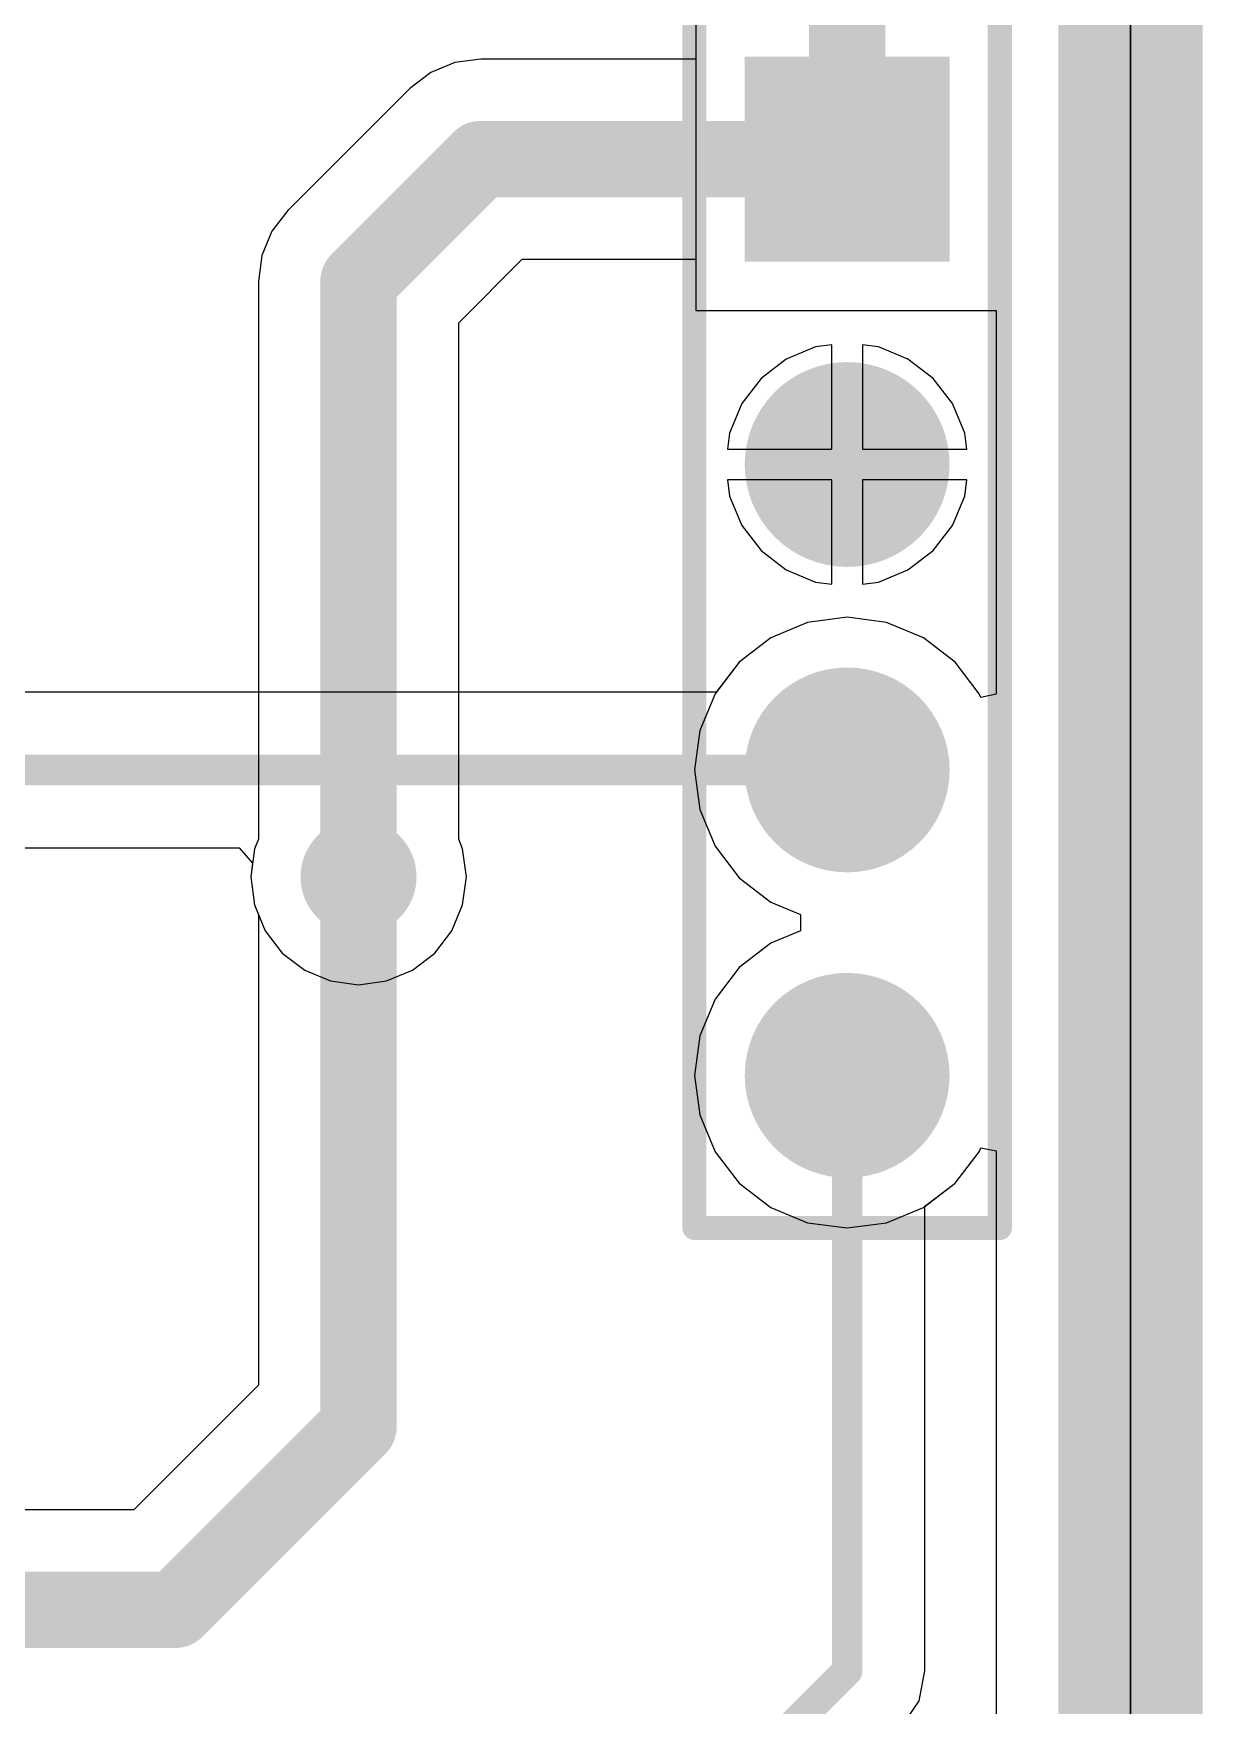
# Model space of a CAD drawing. Header units: millimetres. Extents: x 25 to 374, y 23 to 150.
# Drawn here: x 364.03 to 373.76, y 65.95 to 79.86 of the extents above; entities that cross this region are included whole.
import ezdxf

# ---------------------------------------------------------------- set-up
doc = ezdxf.new("R2010")
doc.units = ezdxf.units.MM
for name, color, linetype in [('BottomLayer', 5, 'Continuous'), ('BottomOverlay', 54, 'Continuous'), ('BottomSolder', 6, 'Continuous'), ('KeepOutLayer', 6, 'Continuous'), ('Mechanical1', 6, 'Continuous'), ('MultiLayer', 9, 'Continuous'), ('PadHoleLayer', 156, 'Continuous'), ('TopLayer', 1, 'Continuous'), ('TopSolder', 216, 'Continuous'), ('ViaHoleLayer', 16, 'Continuous')]:
    doc.layers.add(name, color=color, linetype=linetype)

# ---------------------------------------------------------------- blocks, each defined once
blk = doc.blocks.new('HDR1X4_B_13')
at = {"layer": 'BottomLayer', "const_width": 0.75}
for points in [[(2.165, 0, 1), (2.915, 0, 1)], [(4.705, 0, 1), (5.455, 0, 1)], [(7.245, 0, 1), (7.995, 0, 1)]]:
    blk.add_lwpolyline(points, format="xyb", close=True, dxfattribs=at)
at = {"layer": 'BottomLayer'}
blk.add_solid([(-0.75, -0.75), (0.75, -0.75), (-0.75, 0.75), (0.75, 0.75)], dxfattribs=at)
at = {"layer": 'BottomOverlay', "const_width": 0.2}
for points in [[(8.89, 1.27), (-1.27, 1.27)], [(-1.27, -1.27), (-1.27, 1.27)], [(8.89, -1.27), (8.89, 1.27)], [(8.89, -1.27), (-1.27, -1.27)]]:
    blk.add_lwpolyline(points, dxfattribs=at)
at = {"layer": 'BottomOverlay', "const_width": 0.1}
for points in [[(-1.32, 1.27, 1), (-1.22, 1.27, 1)], [(-1.32, 1.27, 1), (-1.22, 1.27, 1)], [(8.84, 1.27, 1), (8.94, 1.27, 1)], [(8.84, 1.27, 1), (8.94, 1.27, 1)], [(-1.32, -1.27, 1), (-1.22, -1.27, 1)], [(-1.32, -1.27, 1), (-1.22, -1.27, 1)], [(8.84, -1.27, 1), (8.94, -1.27, 1)], [(8.84, -1.27, 1), (8.94, -1.27, 1)]]:
    blk.add_lwpolyline(points, format="xyb", close=True, dxfattribs=at)
at = {"layer": 'BottomSolder', "const_width": 0.852}
for points in [[(2.114, 0, 1), (2.966, 0, 1)], [(4.654, 0, 1), (5.506, 0, 1)], [(7.194, 0, 1), (8.046, 0, 1)]]:
    blk.add_lwpolyline(points, format="xyb", close=True, dxfattribs=at)
at = {"layer": 'BottomSolder'}
blk.add_solid([(-0.852, -0.852), (0.852, -0.852), (-0.852, 0.852), (0.852, 0.852)], dxfattribs=at)
at = {"layer": 'MultiLayer', "const_width": 0.75}
for points in [[(2.165, 0, 1), (2.915, 0, 1)], [(4.705, 0, 1), (5.455, 0, 1)], [(7.245, 0, 1), (7.995, 0, 1)]]:
    blk.add_lwpolyline(points, format="xyb", close=True, dxfattribs=at)
at = {"layer": 'MultiLayer'}
blk.add_solid([(-0.75, -0.75), (0.75, -0.75), (-0.75, 0.75), (0.75, 0.75)], dxfattribs=at)
at = {"layer": 'PadHoleLayer', "const_width": 0.45}
for points in [[(-0.225, 0, 1), (0.225, 0, 1)], [(2.315, 0, 1), (2.765, 0, 1)], [(4.855, 0, 1), (5.305, 0, 1)], [(7.395, 0, 1), (7.845, 0, 1)]]:
    blk.add_lwpolyline(points, format="xyb", close=True, dxfattribs=at)
at = {"layer": 'TopLayer', "const_width": 0.75}
for points in [[(2.165, 0, 1), (2.915, 0, 1)], [(4.705, 0, 1), (5.455, 0, 1)], [(7.245, 0, 1), (7.995, 0, 1)]]:
    blk.add_lwpolyline(points, format="xyb", close=True, dxfattribs=at)
at = {"layer": 'TopLayer'}
blk.add_solid([(-0.75, -0.75), (0.75, -0.75), (-0.75, 0.75), (0.75, 0.75)], dxfattribs=at)
at = {"layer": 'TopSolder', "const_width": 0.852}
for points in [[(2.114, 0, 1), (2.966, 0, 1)], [(4.654, 0, 1), (5.506, 0, 1)], [(7.194, 0, 1), (8.046, 0, 1)]]:
    blk.add_lwpolyline(points, format="xyb", close=True, dxfattribs=at)
at = {"layer": 'TopSolder'}
blk.add_solid([(-0.852, -0.852), (0.852, -0.852), (-0.852, 0.852), (0.852, 0.852)], dxfattribs=at)

msp = doc.modelspace()

# ---------------------------------------------------------------- linework, layer by layer
at = {"layer": 'BottomLayer'}
for p, q in [((369.544, 80.072), (369.544, 77.556)), ((369.544, 77.556), (372.04, 77.556)), ((372.04, 77.556), (372.04, 74.363)), ((370.54, 77.252), (370.296, 77.151)), ((370.675, 77.27), (370.54, 77.252)), ((370.675, 76.401), (370.675, 77.27)), ((371.064, 77.252), (370.929, 77.27)), ((370.929, 77.27), (370.929, 76.401)), ((371.308, 77.151), (371.064, 77.252)), ((370.296, 77.151), (370.086, 76.99)), ((371.518, 76.99), (371.308, 77.151)), ((370.086, 76.99), (369.925, 76.78)), ((371.679, 76.78), (371.518, 76.99)), ((369.925, 76.78), (369.824, 76.536)), ((371.78, 76.536), (371.679, 76.78)), ((369.824, 76.536), (369.806, 76.401)), ((371.798, 76.401), (371.78, 76.536)), ((369.806, 76.401), (370.675, 76.401)), ((370.929, 76.401), (371.798, 76.401)), ((370.675, 76.147), (369.806, 76.147)), ((369.806, 76.147), (369.824, 76.012)), ((370.675, 75.278), (370.675, 76.147)), ((371.798, 76.147), (370.929, 76.147)), ((370.929, 76.147), (370.929, 75.278)), ((371.78, 76.012), (371.798, 76.147)), ((369.824, 76.012), (369.925, 75.767)), ((371.679, 75.767), (371.78, 76.012)), ((369.925, 75.767), (370.086, 75.558)), ((371.518, 75.558), (371.679, 75.767)), ((370.086, 75.558), (370.296, 75.397)), ((371.308, 75.397), (371.518, 75.558)), ((370.296, 75.397), (370.54, 75.296)), ((371.064, 75.296), (371.308, 75.397)), ((370.54, 75.296), (370.675, 75.278)), ((370.929, 75.278), (371.064, 75.296)), ((370.473, 74.959), (370.167, 74.833)), ((370.802, 75.003), (370.473, 74.959)), ((371.13, 74.959), (370.802, 75.003)), ((371.436, 74.833), (371.13, 74.959)), ((370.167, 74.833), (369.905, 74.631)), ((371.699, 74.631), (371.436, 74.833)), ((369.905, 74.631), (369.713, 74.381)), ((371.901, 74.368), (371.699, 74.631)), ((369.713, 74.381), (362.799, 74.381)), ((371.913, 74.337), (371.901, 74.368)), ((372.04, 74.363), (371.913, 74.337)), ((362.799, 73.086), (365.745, 73.086)), ((365.745, 73.086), (365.856, 72.959)), ((365.856, 72.959), (365.841, 72.845)), ((365.841, 72.845), (365.872, 72.613)), ((365.872, 72.613), (365.905, 72.532)), ((365.905, 72.532), (365.905, 68.618)), ((371.699, 70.296), (371.901, 70.559)), ((371.901, 70.559), (371.913, 70.59)), ((371.913, 70.59), (372.04, 70.565)), ((372.04, 70.565), (372.04, 24.686)), ((371.449, 70.105), (371.699, 70.296)), ((371.449, 66.241), (371.449, 70.105)), ((365.905, 68.618), (364.869, 67.581)), ((364.869, 67.581), (336.603, 67.581)), ((371.4, 65.993), (371.449, 66.241)), ((371.26, 65.783), (371.4, 65.993))]:
    msp.add_line(p, q, dxfattribs=at)
for points, const_width in [([(334.94, 73.734), (370.802, 73.734)], 0.254), ([(366.738, 68.273), (366.738, 72.845)], 0.635), ([(370.802, 66.241), (370.802, 71.194)], 0.254), ([(365.214, 66.749), (366.738, 68.273)], 0.635), ([(336.258, 66.749), (365.214, 66.749)], 0.635), ([(369.151, 64.59), (370.802, 66.241)], 0.254)]:
    msp.add_lwpolyline(points, dxfattribs=dict(at, const_width=const_width))
for points, const_width in [([(370.738, 73.734, 1), (370.865, 73.734, 1)], 0.127), ([(366.547, 72.845, 1), (366.928, 72.845, 1)], 0.381), ([(366.579, 72.845, 1), (366.897, 72.845, 1)], 0.318), ([(370.738, 71.194, 1), (370.865, 71.194, 1)], 0.127), ([(366.579, 68.273, 1), (366.897, 68.273, 1)], 0.318), ([(366.579, 68.273, 1), (366.897, 68.273, 1)], 0.318), ([(365.055, 66.749, 1), (365.373, 66.749, 1)], 0.318), ([(365.055, 66.749, 1), (365.373, 66.749, 1)], 0.318), ([(370.738, 66.241, 1), (370.865, 66.241, 1)], 0.127), ([(370.738, 66.241, 1), (370.865, 66.241, 1)], 0.127)]:
    msp.add_lwpolyline(points, format="xyb", close=True, dxfattribs=dict(at, const_width=const_width))
at = {"layer": 'BottomSolder', "const_width": 0.483}
msp.add_lwpolyline([(366.497, 72.845, 1), (366.979, 72.845, 1)], format="xyb", close=True, dxfattribs=at)
at = {"layer": 'KeepOutLayer', "const_width": 1.2}
msp.add_lwpolyline([(373.158, 23.569), (373.158, 149.299)], dxfattribs=at)
at = {"layer": 'Mechanical1', "const_width": 0.0127}
msp.add_lwpolyline([(373.158, 23.569), (373.158, 149.305)], dxfattribs=at)
at = {"layer": 'MultiLayer', "const_width": 0.381}
msp.add_lwpolyline([(366.547, 72.845, 1), (366.928, 72.845, 1)], format="xyb", close=True, dxfattribs=at)
at = {"layer": 'TopLayer'}
for p, q in [((369.544, 80.072), (369.544, 79.646)), ((367.538, 79.618), (367.338, 79.535)), ((367.754, 79.646), (367.538, 79.618)), ((369.544, 79.646), (367.754, 79.646)), ((367.338, 79.535), (367.165, 79.402)), ((367.165, 79.402), (366.149, 78.386)), ((366.149, 78.386), (366.017, 78.214)), ((366.017, 78.214), (365.934, 78.013)), ((365.919, 77.905), (365.905, 77.798)), ((365.934, 78.013), (365.919, 77.905)), ((367.571, 77.453), (368.099, 77.981)), ((368.099, 77.981), (369.544, 77.981)), ((369.544, 77.981), (369.544, 77.556)), ((365.905, 77.798), (365.905, 73.158)), ((369.544, 77.556), (372.04, 77.556)), ((372.04, 77.556), (372.04, 74.363)), ((367.571, 73.158), (367.571, 77.453)), ((370.54, 77.252), (370.296, 77.151)), ((370.675, 77.27), (370.54, 77.252)), ((370.675, 76.401), (370.675, 77.27)), ((371.064, 77.252), (370.929, 77.27)), ((370.929, 77.27), (370.929, 76.401)), ((371.308, 77.151), (371.064, 77.252)), ((370.296, 77.151), (370.086, 76.99)), ((371.518, 76.99), (371.308, 77.151)), ((370.086, 76.99), (369.925, 76.78)), ((371.679, 76.78), (371.518, 76.99)), ((369.925, 76.78), (369.824, 76.536)), ((371.78, 76.536), (371.679, 76.78)), ((369.824, 76.536), (369.806, 76.401)), ((371.798, 76.401), (371.78, 76.536)), ((369.806, 76.401), (370.675, 76.401)), ((370.929, 76.401), (371.798, 76.401)), ((370.675, 76.147), (369.806, 76.147)), ((369.806, 76.147), (369.824, 76.012)), ((370.675, 75.278), (370.675, 76.147)), ((371.798, 76.147), (370.929, 76.147)), ((370.929, 76.147), (370.929, 75.278)), ((371.78, 76.012), (371.798, 76.147)), ((369.824, 76.012), (369.925, 75.767)), ((371.679, 75.767), (371.78, 76.012)), ((369.925, 75.767), (370.086, 75.558)), ((371.518, 75.558), (371.679, 75.767)), ((370.086, 75.558), (370.296, 75.397)), ((371.308, 75.397), (371.518, 75.558)), ((370.296, 75.397), (370.54, 75.296)), ((371.064, 75.296), (371.308, 75.397)), ((370.54, 75.296), (370.675, 75.278)), ((370.929, 75.278), (371.064, 75.296)), ((370.473, 74.959), (370.167, 74.833)), ((370.802, 75.003), (370.473, 74.959)), ((371.13, 74.959), (370.802, 75.003)), ((371.436, 74.833), (371.13, 74.959)), ((370.167, 74.833), (369.905, 74.631)), ((371.699, 74.631), (371.436, 74.833)), ((369.905, 74.631), (369.703, 74.368)), ((371.901, 74.368), (371.699, 74.631)), ((369.703, 74.368), (369.576, 74.062)), ((371.913, 74.337), (371.901, 74.368)), ((372.04, 74.363), (371.913, 74.337)), ((369.576, 74.062), (369.533, 73.734)), ((369.533, 73.734), (369.576, 73.405)), ((369.576, 73.405), (369.703, 73.099)), ((365.905, 73.158), (365.872, 73.077)), ((367.604, 73.077), (367.571, 73.158)), ((365.872, 73.077), (365.841, 72.845)), ((367.635, 72.845), (367.604, 73.077)), ((369.703, 73.099), (369.905, 72.836)), ((365.841, 72.845), (365.872, 72.613)), ((367.604, 72.613), (367.635, 72.845)), ((369.905, 72.836), (370.167, 72.635)), ((365.872, 72.613), (365.961, 72.396)), ((367.514, 72.396), (367.604, 72.613)), ((370.167, 72.635), (370.415, 72.532)), ((370.415, 72.532), (370.415, 72.395)), ((365.961, 72.396), (366.104, 72.211)), ((367.372, 72.211), (367.514, 72.396)), ((370.415, 72.395), (370.167, 72.293)), ((366.104, 72.211), (366.29, 72.068)), ((367.186, 72.068), (367.372, 72.211)), ((370.167, 72.293), (369.905, 72.091)), ((366.29, 72.068), (366.506, 71.979)), ((366.97, 71.979), (367.186, 72.068)), ((369.905, 72.091), (369.703, 71.828)), ((366.506, 71.979), (366.738, 71.948)), ((366.738, 71.948), (366.97, 71.979)), ((369.703, 71.828), (369.576, 71.522)), ((369.576, 71.522), (369.533, 71.194)), ((369.533, 71.194), (369.576, 70.865)), ((369.576, 70.865), (369.703, 70.559)), ((369.703, 70.559), (369.905, 70.296)), ((371.699, 70.296), (371.901, 70.559)), ((371.901, 70.559), (371.913, 70.59)), ((371.913, 70.59), (372.04, 70.565)), ((372.04, 70.565), (372.04, 24.686)), ((369.905, 70.296), (370.167, 70.095)), ((371.436, 70.095), (371.699, 70.296)), ((370.167, 70.095), (370.473, 69.968)), ((371.13, 69.968), (371.436, 70.095)), ((370.473, 69.968), (370.802, 69.925)), ((370.802, 69.925), (371.13, 69.968))]:
    msp.add_line(p, q, dxfattribs=at)
at = {"layer": 'TopLayer', "const_width": 0.635}
for points in [[(370.802, 78.814), (370.802, 127.963)], [(366.738, 77.798), (367.754, 78.814)], [(367.754, 78.814), (370.802, 78.814)], [(366.738, 72.845), (366.738, 77.798)]]:
    msp.add_lwpolyline(points, dxfattribs=at)
at = {"layer": 'TopLayer'}
for points, const_width in [([(367.595, 78.814, 1), (367.913, 78.814, 1)], 0.318), ([(367.595, 78.814, 1), (367.913, 78.814, 1)], 0.318), ([(370.643, 78.814, 1), (370.961, 78.814, 1)], 0.318), ([(370.643, 78.814, 1), (370.961, 78.814, 1)], 0.318), ([(366.579, 77.798, 1), (366.897, 77.798, 1)], 0.318), ([(366.579, 77.798, 1), (366.897, 77.798, 1)], 0.318), ([(366.547, 72.845, 1), (366.928, 72.845, 1)], 0.381), ([(366.579, 72.845, 1), (366.897, 72.845, 1)], 0.318)]:
    msp.add_lwpolyline(points, format="xyb", close=True, dxfattribs=dict(at, const_width=const_width))
at = {"layer": 'TopSolder', "const_width": 0.483}
msp.add_lwpolyline([(366.497, 72.845, 1), (366.979, 72.845, 1)], format="xyb", close=True, dxfattribs=at)
at = {"layer": 'ViaHoleLayer', "const_width": 0.191}
msp.add_lwpolyline([(366.643, 72.845, 1), (366.833, 72.845, 1)], format="xyb", close=True, dxfattribs=at)

# ---------------------------------------------------------------- block references
at = {"rotation": 270}
msp.add_blockref('HDR1X4_B_13', (370.802, 78.814), dxfattribs=at)

doc.saveas('drawing.dxf')
